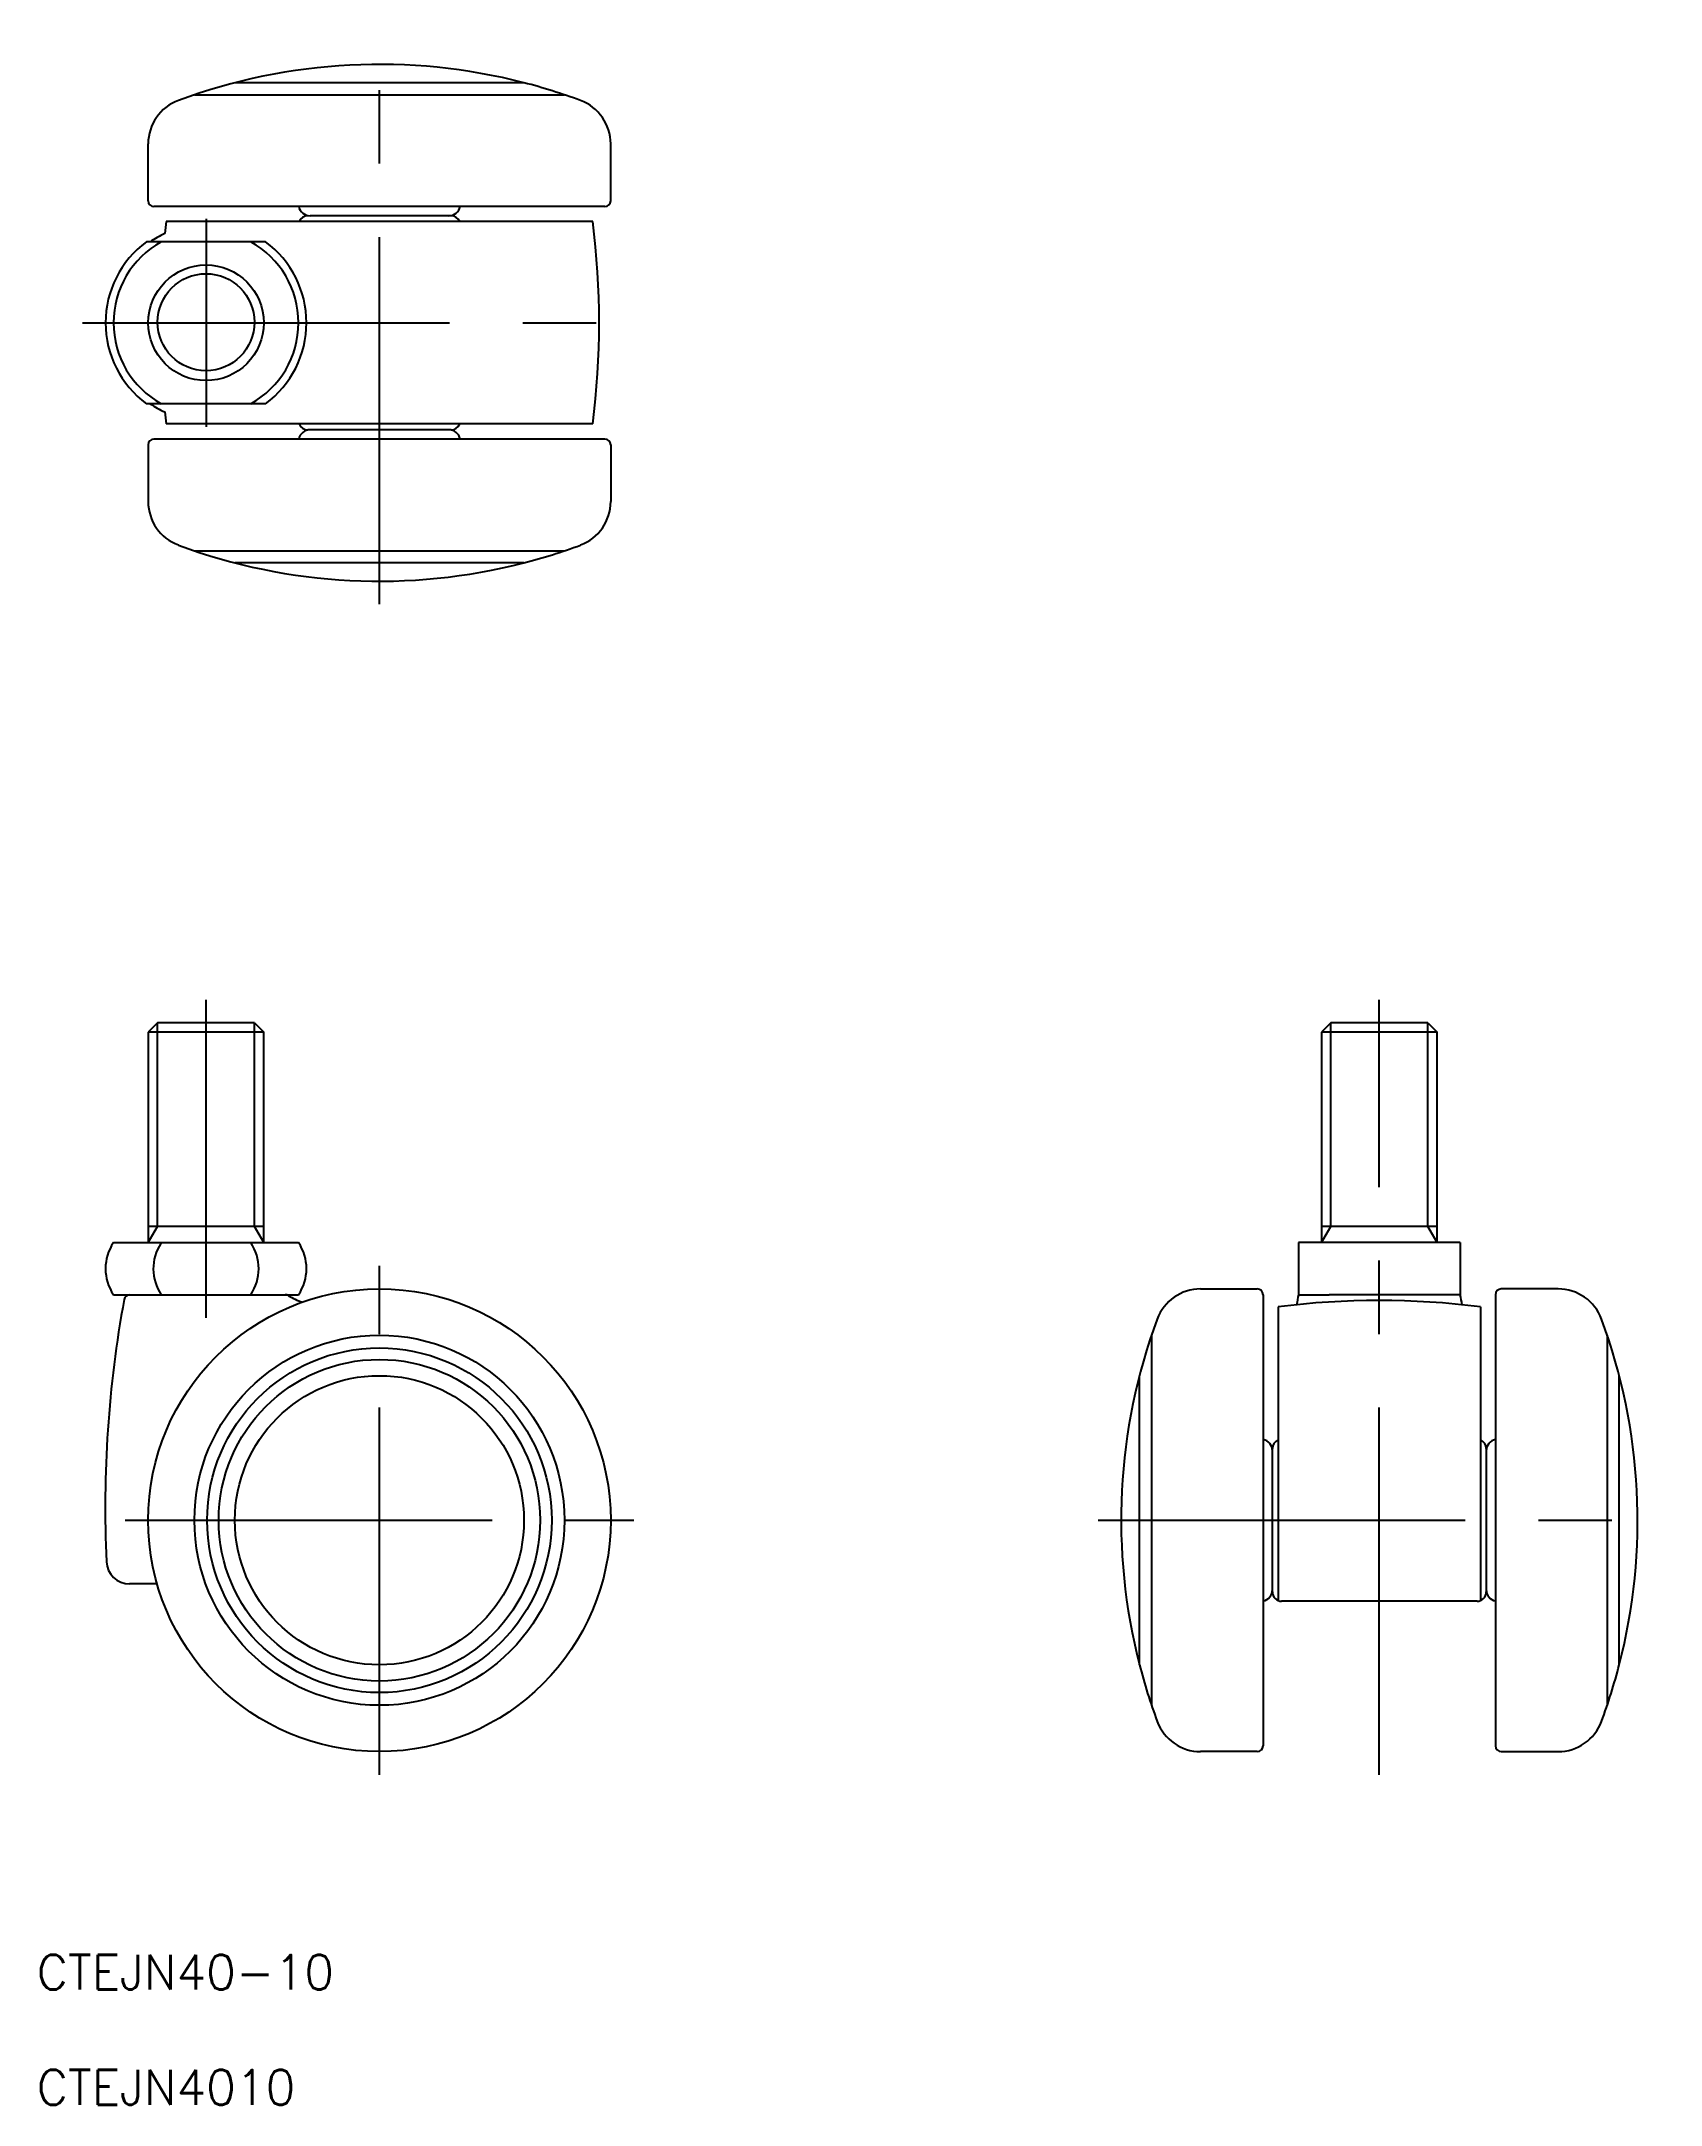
# Model space of a CAD drawing. Extents: x -29 to 111, y -51 to 128.
import ezdxf

# ---------------------------------------------------------------- set-up
doc = ezdxf.new("R2010")
doc.units = 0
doc.linetypes.add('CENTER', pattern=[50.8, 31.75, -6.35, 6.35, -6.35])
doc.layers.get('0').update_dxf_attribs({"linetype": 'CONTINUOUS'})
doc.layers.add('CENTER', color=1, linetype='CENTER')
doc.styles.get("Standard").update_dxf_attribs({"font": 'txt.shx', "height": 3, "bigfont": 'bigfont.shx'})

msp = doc.modelspace()

# ---------------------------------------------------------------- linework, layer by layer
at = {"color": 7, "linetype": 'CONTINUOUS'}
for p, q in [((-16, 123.24), (16, 123.24)), ((12.5, 124.28), (-12.5, 124.28)), ((-20, 114.08), (-20, 119)), ((20, 114.08), (20, 119)), ((19.5, 113.58), (-19.5, 113.58)), ((6.2, 112.78), (-6, 112.78)), ((18.45, 112.28), (-18.45, 112.28)), ((-9.85, 110.53), (-20.15, 110.53)), ((-9.85, 96.53), (-20.15, 96.53)), ((18.45, 94.78), (-18.45, 94.78)), ((-20, 92.98), (-20, 88.07)), ((19.5, 93.48), (-19.5, 93.48)), ((6.2, 94.28), (-6, 94.28)), ((20, 92.98), (20, 88.07)), ((-16, 83.82), (16, 83.82)), ((12.5, 82.78), (-12.5, 82.78)), ((-19.19, 43), (-20, 42.19)), ((-10.81, 43), (-19.19, 43)), ((-10.81, 43), (-10, 42.19)), ((82.3, 43), (81.48, 42.19)), ((90.67, 43), (82.3, 43)), ((90.67, 43), (91.48, 42.19)), ((-10, 42.19), (-20, 42.19)), ((-20, 42.19), (-20, 24)), ((-10, 24), (-10, 42.19)), ((91.48, 42.19), (81.48, 42.19)), ((81.48, 42.19), (81.48, 24)), ((91.48, 24), (91.48, 42.19)), ((-10, 25.41), (-20, 25.41)), ((91.48, 25.41), (81.48, 25.41)), ((-23, 24), (-7, 24)), ((93.48, 24), (79.48, 24)), ((79.48, 24), (79.48, 19.5)), ((93.48, 24), (93.48, 19.5)), ((71.02, 20), (75.93, 20)), ((101.95, 20), (97.03, 20)), ((-23, 19.5), (-7, 19.5)), ((76.43, 19.5), (76.43, -19.5)), ((77.73, 18.45), (77.73, -6.94)), ((79.48, 19.5), (82.13, 19.5)), ((93.48, 19.5), (82.13, 19.5)), ((95.23, 18.45), (95.23, -6.94)), ((96.53, 19.5), (96.53, -19.5)), ((66.78, 16), (66.78, -16)), ((106.19, 16), (106.19, -16)), ((65.73, -12.5), (65.73, 12.5)), ((107.23, -12.5), (107.23, 12.5)), ((77.23, -6.2), (77.23, 6.2)), ((95.73, 6.2), (95.73, -6.2)), ((-19.23, -5.5), (-21.61, -5.5)), ((94.93, -7), (78.03, -7)), ((75.93, -20), (71.02, -20)), ((97.03, -20), (101.95, -20))]:
    msp.add_line(p, q, dxfattribs=at)
at = {"color": 3, "linetype": 'CONTINUOUS'}
for p, q in [((-19.19, 25.41), (-19.19, 43)), ((-10.81, 25.41), (-10.81, 43)), ((82.3, 25.41), (82.3, 43)), ((90.67, 25.41), (90.67, 43)), ((-20, 24), (-19.19, 25.41)), ((-10, 24), (-10.81, 25.41)), ((81.48, 24), (82.3, 25.41)), ((91.48, 24), (90.67, 25.41))]:
    msp.add_line(p, q, dxfattribs=at)
at = {"color": 7, "linetype": 'CONTINUOUS'}
for centre, radius in [((-15, 103.53), 5), ((0, 0), 20), ((0, 0), 16), ((0, 0), 14.9), ((0, 0), 13.9), ((0, 0), 12.5)]:
    msp.add_circle(centre, radius, dxfattribs=at)
at = {"color": 3, "linetype": 'CONTINUOUS'}
msp.add_circle((-15, 103.58), 4.19, dxfattribs=at)
at = {"color": 7, "linetype": 'CONTINUOUS'}
for centre, radius, start, end in [((0, 75.87), 50, 75.5225, 110.3544), ((0, 75.87), 50, 69.6456, 75.5225), ((-16, 119), 4, 110.3544, 180), ((16, 119), 4, 0, 69.6456), ((-19.5, 114.08), 0.5, 180, 270), ((-6, 113.78), 1, 191.537, 270), ((-6.2, 111.98), 0.8, 90, 157.9757), ((6, 113.78), 1, 270, 348.463), ((6.2, 111.98), 0.8, 22.0243, 90), ((19.5, 114.08), 0.5, 270, 360), ((-15, 103.53), 8.5, 114.8633, 124.5603), ((51, 103.53), 70, 172.8192, 173.6747), ((-51, 103.53), 70, 352.8192, 7.1808), ((-15, 103.53), 8.69, 126.366, 233.634), ((-15, 103.53), 8, 118.955, 241.045), ((-15, 103.53), 8, 298.955, 61.045), ((-15, 103.53), 8.69, 306.366, 53.634), ((-15, 103.53), 8.5, 235.4397, 245.1367), ((51, 103.53), 70, 186.3253, 187.1808), ((-6.2, 95.08), 0.8, 202.0243, 270), ((6.2, 95.08), 0.8, 270, 337.9757), ((-19.5, 92.98), 0.5, 90, 180), ((-6, 93.28), 1, 90, 168.463), ((6, 93.28), 1, 11.537, 90), ((19.5, 92.98), 0.5, 0, 90), ((-16, 88.07), 4, 180, 249.6456), ((16, 88.07), 4, 290.3544, 360), ((0, 131.19), 50, 249.6456, 284.4775), ((0, 131.19), 50, 284.4775, 290.3544), ((-19.69, 21.75), 4, 145.7711, 214.2289), ((-15.56, 21.75), 4, 146.8323, 214.2289), ((-14.44, 21.75), 4, 325.7711, 34.2289), ((-10.31, 21.75), 4, 325.7711, 34.2289), ((71.02, 16), 4, 90, 159.6456), ((75.93, 19.5), 0.5, 0, 90), ((97.03, 19.5), 0.5, 90, 180), ((101.95, 16), 4, 20.3544, 90), ((76.28, 1.06), 100, 169.6115, 182.6658), ((-21.58, 19), 0.5, 90, 169.6115), ((-8.14, 19), 0.5, 58.5371, 90), ((-4.75, 24.54), 6, 238.5371, 251.4143), ((86.48, -51), 70, 82.8192, 97.1808), ((177.77, 1.06), 100, 169.3726, 169.8777), ((-4.8, 1.06), 100, 10.1223, 10.6274), ((114.15, 0), 50, 159.6456, 194.4775), ((58.82, 0), 50, 345.5225, 20.3544), ((76.23, 6), 1, 0, 78.463), ((78.03, 6.2), 0.8, 112.0243, 180), ((94.93, 6.2), 0.8, 0, 67.9757), ((96.73, 6), 1, 101.537, 180), ((-21.61, -3.5), 2, 182.6658, 270), ((76.23, -6), 1, 281.537, 360), ((78.03, -6.2), 0.8, 180, 270), ((94.93, -6.2), 0.8, 270, 360), ((96.73, -6), 1, 180, 258.463), ((114.15, 0), 50, 194.4775, 200.3544), ((58.82, 0), 50, 339.6456, 345.5225), ((71.02, -16), 4, 200.3544, 270), ((101.95, -16), 4, 270, 339.6456), ((75.93, -19.5), 0.5, 270, 0), ((97.03, -19.5), 0.5, 180, 270)]:
    msp.add_arc(centre, radius, start, end, dxfattribs=at)
at = {"layer": 'CENTER', "color": 1, "linetype": 'CENTER'}
for p, q in [((0, 79.19), (0, 127.87)), ((-15, 112.53), (-15, 94.53)), ((-25.69, 103.53), (22, 103.53)), ((-15, 17.5), (-15, 45)), ((86.48, -22), (86.48, 45)), ((0, -22), (0, 22)), ((-22, 0), (22, 0)), ((62.15, 0), (110.82, 0))]:
    msp.add_line(p, q, dxfattribs=at)

# ---------------------------------------------------------------- texts
at = {"color": 7, "linetype": 'CONTINUOUS'}
for s, p in [('CTEJN40-10', (-29.64, -40.58)), ('CTEJN4010', (-29.64, -50.53))]:
    msp.add_text(s, height=3, dxfattribs=at).set_placement(p)

doc.saveas('drawing.dxf')
